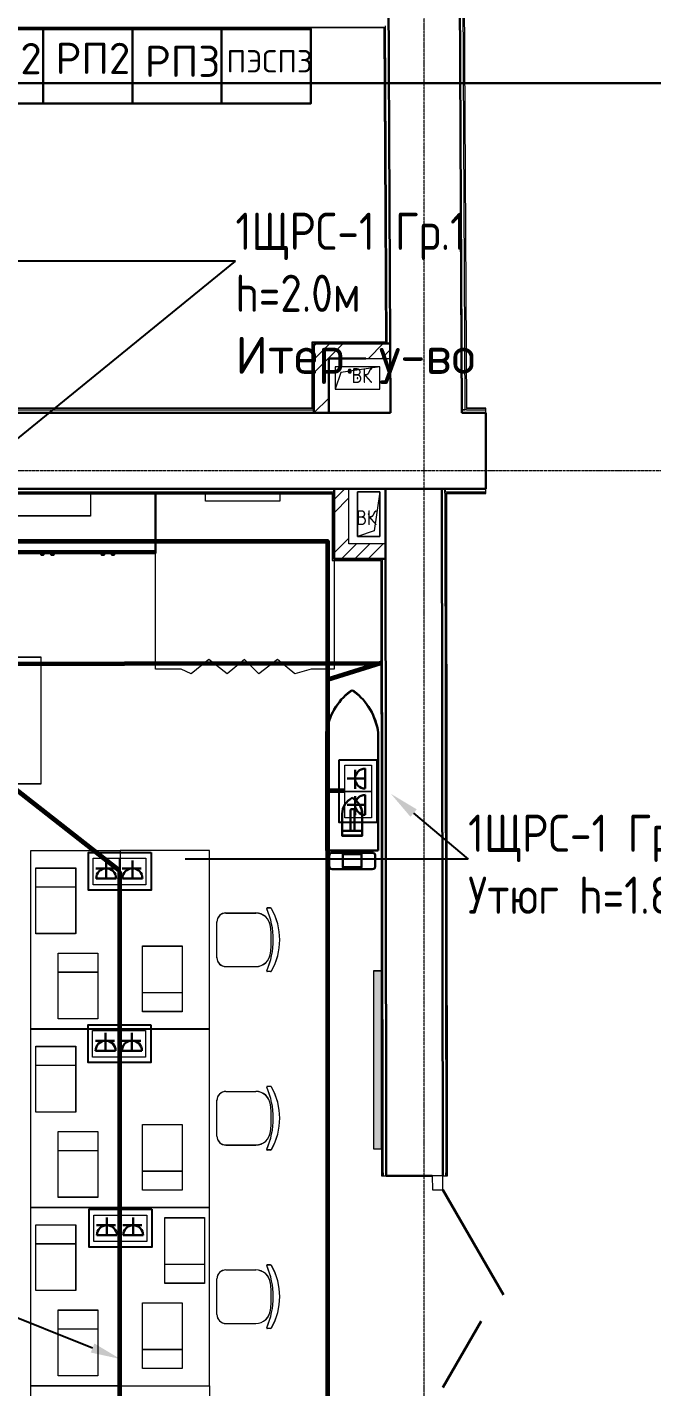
# Model space of a CAD drawing. Header units: millimetres. Extents: x -32 to 417638015, y -35 to 175284279.
# Drawn here: x 167026 to 171223, y 65850 to 74993 of the extents above; entities that cross this region are included whole.
import ezdxf
from ezdxf import colors
from ezdxf.entities.mleader import LeaderData, LeaderLine
from ezdxf.math import Vec2, Vec3

# ---------------------------------------------------------------- set-up
doc = ezdxf.new("R2010")
doc.units = ezdxf.units.MM
doc.linetypes.add('ADSK_Линия сетки', pattern=[25, 20, -2.5, 0, -2.5])
for name, color, linetype, lineweight in [('!_ЭОМ_Розетки', 5, 'Continuous', 30), ('_ЭМ_В полу', 26, 'Кабель в трубе', 60), ('_ЭМ_гофра', 5, 'Continuous', 60), ('_ЭМ_ТХобщее_слой', 7, 'Continuous', 30), ('Аннотация', 7, 'Continuous', 18), ('Двери', 7, 'Continuous', 9), ('Обобщенные модели', 7, 'Continuous', 18), ('Оси', 253, 'Continuous', 9), ('Стены внутренние', 7, 'Continuous', 18), ('Стены несущие', 7, 'Continuous', 30), ('Стены отделка', 7, 'Continuous', 30), ('Стены штриховка', 7, 'Continuous', 9), ('ТХ', 5, 'Continuous', 0), ('ШТРИХОВКА', 252, 'Continuous', 15), ('Электро', 250, 'Continuous', 25), ('ЭМ_Лоток 1_2', 162, 'Continuous', 30), ('ЭОМ_Кабель Быт. розеток', 5, 'Continuous', 30), ('ЭОМ_Кабель для СУП', 150, 'Continuous', 9)]:
    doc.layers.add(name, color=color, linetype=linetype, lineweight=lineweight)
for name, color, linetype in [('_ЭМ_Надписи', 7, 'Continuous'), ('ВНУТРЯНКА', 1, 'Continuous'), ('ЭОМ_Лотки рабочие', 5, 'Continuous')]:
    doc.layers.add(name, color=color, linetype=linetype)
doc.layers.add('PDF _ЭОМ _розетки', color=7, linetype='Continuous', true_color=0xeb0000)
doc.styles.add('GOST Common_5', font='GOST_Common.ttf', dxfattribs={"width": 0.9, "height": 200})
doc.styles.add('ISOC-NORM', font='isocpeur.ttf')
doc.styles.add('ЭОМ', font='isocpeur.ttf', dxfattribs={"width": 0.85, "height": 250})
doc.linetypes.add('Cable in the tray', pattern='A,5,[130,ltypeshp.shx,S=1,R=0,X=0,Y=0],1.5,[130,ltypeshp.shx,S=1.5,R=90,X=0,Y=-1],1,[130,ltypeshp.shx,S=1,R=0,X=0.5,Y=0],5', length=12.5)
doc.linetypes.add('Кабель в трубе', pattern='A,8,[133,ltypeshp.shx,S=1,R=0,X=10,Y=1.3],-3,[130,ltypeshp.shx,S=1.5,R=-45,X=-1.5,Y=0],8', length=19)
pattern_1 = [(45, (-31496.66, 188.9), (-269.4077, 269.4077), []), (45, (-31406.86, 188.9), (-269.4077, 269.4077), []), (45, (-31317.06, 188.9), (-269.4077, 269.4077), []), (45, (-31227.26, 188.9), (-269.4077, 269.4077), [])]

# ---------------------------------------------------------------- blocks, each defined once
blk = doc.blocks.new('Стул ученич штабелир №5-7')
at = {"color": 0, "linetype": 'ByBlock', "lineweight": -2}
for p, q in [((-120.1, 0), (120.1, 0)), ((-120.1, 0), (120.1, 0)), ((-179.9, -60), (-179.9, -260.3)), ((-179.9, -60), (-179.9, -260.3)), ((180.1, -60), (180.1, -260.3)), ((180.1, -60), (180.1, -260.3)), ((-213.4, -359), (-213.4, -337.3)), ((-213.4, -359), (-213.4, -337.3)), ((213.6, -359), (213.6, -337.3)), ((213.6, -359), (213.6, -337.3))]:
    blk.add_line(p, q, dxfattribs=at)
for centre, radius, start, end in [((-119.9, -60), 60, 90, 180), ((-119.9, -60), 60, 90, 180), ((120.1, -60), 60, 0, 90), ((120.1, -60), 60, 0, 90), ((-79.9, -260.3), 100, 180, 264.25844), ((-79.9, -260.3), 100, 180, 264.25844), ((80.1, -260.3), 100, 275.74156, 0), ((80.1, -260.3), 100, 275.74156, 0), ((-210.4, -337.3), 3, 63.89783, 180), ((-210.4, -337.3), 3, 63.89783, 180), ((-203.4, -359), 10, 180, 238.06825), ((-203.4, -359), 10, 180, 238.06825), ((0.1, 142.3), 520.8, 246.31951, 293.68049), ((0.1, 142.3), 520.8, 246.31951, 293.68049), ((0.1, 435.5), 800.4, 263.24698, 276.75302), ((0.1, 435.5), 800.4, 263.24698, 276.75302), ((203.6, -359), 10, 301.93175, 0), ((203.6, -359), 10, 301.93175, 0), ((210.6, -337.3), 3, 0, 116.10217), ((210.6, -337.3), 3, 0, 116.10217), ((0.1, 9), 430.5, 240.99166, 299.00834), ((0.1, 9), 430.5, 240.99166, 299.00834)]:
    blk.add_arc(centre, radius, start, end, dxfattribs=at)
blk = doc.blocks.new('ТХ 1 этаж.')
at = {"lineweight": 0, "true_color": 0x939598}
h = blk.add_hatch(color=252, dxfattribs=at)
h.dxf.hatch_style = 1
h.paths.add_polyline_path([(7123.5, 14314.5), (7073.5, 14314.5), (7073.5, 15514.5), (7123.5, 15514.5)])
at = {"color": 252, "linetype": 'Continuous', "true_color": 0x939598}
blk.add_line((4157, 18333.9), (5607, 18333.9), dxfattribs=at)
at = {"color": 252, "true_color": 0x939598}
for p, q in [((6753.5, 17113.8), (6753.5, 16322.1)), ((7103.5, 16322.1), (7103.5, 17113.8)), ((6753.5, 16322.1), (7103.5, 16322.1)), ((6773.5, 16287.1), (6773.5, 16217.1)), ((6793.5, 16307.1), (7063.5, 16307.1)), ((7083.5, 16217.1), (7083.5, 16287.1)), ((6793.5, 16197.1), (7063.5, 16197.1))]:
    blk.add_line(p, q, dxfattribs=at)
at = {"color": 252, "linetype": 'Continuous', "lineweight": 5, "true_color": 0x939598}
blk.add_lwpolyline([(5169.8, 18571.9), (3169.8, 18571.9), (3169.8, 18721.9), (5169.8, 18721.9)], close=True, dxfattribs=at)
at = {"color": 252, "linetype": 'Continuous', "true_color": 0x939598}
for points in [[(4157, 18721.9), (4157, 18321.9), (5607, 18321.9), (5607, 18721.9)], [(4855.3, 18321.9), (4837.9, 18321.9), (4837.9, 18311.6), (4855.3, 18311.6)], [(4923, 18321.9), (4905.6, 18321.9), (4905.6, 18311.6), (4923, 18311.6)], [(5262.3, 18321.9), (5244.9, 18321.9), (5244.9, 18311.6), (5262.3, 18311.6)], [(5330, 18321.9), (5312.6, 18321.9), (5312.6, 18311.6), (5330, 18311.6)]]:
    blk.add_lwpolyline(points, close=True, dxfattribs=at)
at = {"color": 252, "true_color": 0x939598}
for points in [[(6996, 16568), (6996, 16422.1), (6861, 16422.1), (6861, 16568)], [(6916, 16422.1), (6944.9, 16422.1)]]:
    blk.add_lwpolyline(points, dxfattribs=at)
blk.add_lwpolyline([(6944.9, 16453.8), (6944.9, 16590.8, 0.414214), (6934.9, 16600.8), (6926, 16600.8, 0.414214), (6916, 16590.8), (6916, 16453.8)], format="xyb", dxfattribs=at)
for points in [[(6996, 16422.1), (6996, 16453.8), (6861, 16453.8), (6861, 16422.1)], [(6990.6, 16298), (6990.6, 16208.9), (6866.4, 16208.9), (6866.4, 16298)], [(6947, 16322.1), (6947, 16307.1), (6910, 16307.1), (6910, 16322.1)]]:
    blk.add_lwpolyline(points, close=True, dxfattribs=at)
at = {"color": 252, "lineweight": 0, "true_color": 0x939598}
blk.add_lwpolyline([(7123.5, 14314.5), (7073.5, 14314.5), (7073.5, 15514.5), (7123.5, 15514.5), (7123.5, 14314.5)], dxfattribs=at)
at = {"color": 252, "true_color": 0x939598}
for centre, radius, start, end in [((7173.5, 17055.9), 424, 127.33784, 172.14829), ((6928.5, 17377.1), 20, 52.66216, 127.33784), ((6683.4, 17055.9), 424, 7.85171, 52.66216), ((6988.3, 16564.7), 127.4, 118.01559, 178.50378), ((6868.6, 16564.7), 127.4, 1.49622, 61.98441), ((6793.5, 16287.1), 20, 90, 180), ((7063.5, 16287.1), 20, 0, 90), ((6793.5, 16217.1), 20, 180, 270), ((7063.5, 16217.1), 20, 270, 0)]:
    blk.add_arc(centre, radius, start, end, dxfattribs=at)
at = {"layer": 'ТХ', "color": 252, "lineweight": 0, "true_color": 0x939598}
for p, q in [((5964.5, 17606.9), (5845.5, 17510.9)), ((6087.5, 17510.9), (5964.5, 17606.9)), ((6204.5, 17606.9), (6087.5, 17510.9)), ((6300.5, 17510.9), (6204.5, 17606.9)), ((6426.5, 17606.9), (6300.5, 17510.9)), ((6542.5, 17510.9), (6426.5, 17606.9)), ((5845.5, 17510.9), (5780.3, 17541.9)), ((6652.5, 17541.9), (6542.5, 17510.9))]:
    blk.add_line(p, q, dxfattribs=at)
for points in [[(5780.3, 17541.9), (5607, 17541.9), (5607, 18721.9), (6807, 18721.9), (6807, 17541.9), (6652.5, 17541.9)], [(6442, 18671.9), (5942, 18671.9), (5942, 18721.9), (6442, 18721.9), (6442, 18671.9)], [(4803.4, 15763.3), (4803.4, 16205.3), (5070.4, 16205.3), (5070.4, 15763.3), (4803.4, 15763.3), (4803.4, 16078.3), (5070.4, 16078.3)], [(5786.3, 15680.4), (5786.3, 15238.4), (5519.3, 15238.4), (5519.3, 15680.4), (5786.3, 15680.4), (5786.3, 15365.4), (5519.3, 15365.4)], [(4953.4, 15190.3), (4953.4, 15632.3), (5220.4, 15632.3), (5220.4, 15190.3), (4953.4, 15190.3), (4953.4, 15505.3), (5220.4, 15505.3)], [(4803.4, 14563.3), (4803.4, 15005.3), (5070.4, 15005.3), (5070.4, 14563.3), (4803.4, 14563.3), (4803.4, 14878.3), (5070.4, 14878.3)], [(5786.3, 14480.4), (5786.3, 14038.4), (5519.3, 14038.4), (5519.3, 14480.4), (5786.3, 14480.4), (5786.3, 14165.4), (5519.3, 14165.4)], [(4953.4, 13990.3), (4953.4, 14432.3), (5220.4, 14432.3), (5220.4, 13990.3), (4953.4, 13990.3), (4953.4, 14305.3), (5220.4, 14305.3)], [(5936.3, 13853.4), (5936.3, 13411.4), (5669.3, 13411.4), (5669.3, 13853.4), (5936.3, 13853.4), (5936.3, 13538.4), (5669.3, 13538.4)], [(4803.4, 13363.3), (4803.4, 13805.3), (5070.4, 13805.3), (5070.4, 13363.3), (4803.4, 13363.3), (4803.4, 13678.3), (5070.4, 13678.3)], [(5786.3, 13280.4), (5786.3, 12838.4), (5519.3, 12838.4), (5519.3, 13280.4), (5786.3, 13280.4), (5786.3, 12965.4), (5519.3, 12965.4)], [(4953.4, 12790.3), (4953.4, 13232.3), (5220.4, 13232.3), (5220.4, 12790.3), (4953.4, 12790.3), (4953.4, 13105.3), (5220.4, 13105.3)]]:
    blk.add_lwpolyline(points, dxfattribs=at)
at = {"layer": 'ТХ', "color": 252, "true_color": 0x939598}
for points in [[(3039, 16771.9), (4839, 16771.9), (4839, 17621.9), (3039, 17621.9)], [(5369.8, 16321.9), (5369.8, 15121.9), (4769.8, 15121.9), (4769.8, 16321.9)], [(5369.8, 16321.9), (5369.8, 15121.9), (5969.8, 15121.9), (5969.8, 16321.9)], [(5369.8, 15121.9), (5369.8, 13921.9), (4769.8, 13921.9), (4769.8, 15121.9)], [(5369.8, 15121.9), (5369.8, 13921.9), (5969.8, 13921.9), (5969.8, 15121.9)], [(5369.8, 13921.9), (5369.8, 12721.9), (4769.8, 12721.9), (4769.8, 13921.9)], [(5369.8, 13921.9), (5369.8, 12721.9), (5969.8, 12721.9), (5969.8, 13921.9)], [(4769.8, 12721.9), (5969.8, 12721.9), (5969.8, 12121.9), (4769.8, 12121.9)]]:
    blk.add_lwpolyline(points, close=True, dxfattribs=at)
at = {"layer": 'ТХ', "color": 252, "lineweight": 0, "true_color": 0x939598, "rotation": 90}
for p in [(6019.8, 15721.9), (6019.8, 14521.9), (6019.8, 13321.9)]:
    blk.add_blockref('Стул ученич штабелир №5-7', p, dxfattribs=at)
blk = doc.blocks.new('1 этаж')
at = {"layer": 'Стены внутренние', "lineweight": 9}
h = blk.add_hatch(dxfattribs=at)
h.set_pattern_fill('ANSI34', color=8, scale=20, style=0)
h.set_pattern_definition(pattern_1)
h.paths.add_polyline_path([(-185.288, 20820.244), (-85.288, 20820.244), (-85.288, 21286.244), (-185.288, 21286.244)])
h = blk.add_hatch(dxfattribs=at)
h.set_pattern_fill('ANSI34', color=8, scale=20, style=0)
h.set_pattern_definition(pattern_1)
h.paths.add_polyline_path([(327.697, 21186.244), (327.183, 21286.244), (-85.288, 21286.244), (-85.288, 21186.244)])
h = blk.add_hatch(dxfattribs=at)
h.set_pattern_fill('ANSI34', color=8, scale=20, style=0)
h.set_pattern_definition(pattern_1)
h.paths.add_polyline_path([(-49.429, 20304.664), (50.571, 20304.664), (50.571, 19838.664), (-49.429, 19838.664)])
h = blk.add_hatch(dxfattribs=at)
h.set_pattern_fill('ANSI34', color=8, scale=20, style=0)
h.set_pattern_definition(pattern_1)
h.paths.add_polyline_path([(295.768, 19838.664), (295.653, 19938.664), (50.571, 19938.664), (50.571, 19838.664)])
at = {"layer": 'Двери', "color": 8}
for p, q in [((680.51, 15690.27), (610.51, 15690.19)), ((610.51, 15690.19), (610.619, 15595.19)), ((680.618, 15595.27), (680.51, 15690.27)), ((610.619, 15595.19), (680.618, 15595.27))]:
    blk.add_line(p, q, dxfattribs=at)
at = {"layer": 'Двери', "color": 8, "lineweight": 30}
for p, q in [((680.618, 15595.27), (1088.925, 14889.925)), ((682.139, 14265.271), (939.129, 14711.568))]:
    blk.add_line(p, q, dxfattribs=at)
at = {"layer": 'Обобщенные модели', "color": 8}
for p, q in [((257.201, 21129.037), (-42.799, 21129.037)), ((-42.799, 21129.037), (-42.799, 20979.037)), ((257.201, 21129.037), (-42.799, 21129.037)), ((-42.799, 21129.037), (-42.799, 20979.037)), ((257.201, 21129.037), (-5.299, 21091.537)), ((257.201, 20979.037), (257.201, 21129.037)), ((257.201, 20979.037), (257.201, 21129.037)), ((-5.299, 21091.537), (-42.799, 20979.037)), ((-42.799, 20979.037), (257.201, 20979.037)), ((-42.799, 20979.037), (257.201, 20979.037)), ((107.603, 19988.634), (107.603, 20288.634)), ((107.603, 20288.634), (257.603, 20288.634)), ((257.603, 20288.634), (107.603, 20288.634)), ((107.603, 20288.634), (107.603, 19988.634)), ((257.603, 20288.634), (220.103, 20026.134)), ((257.603, 20288.634), (257.603, 19988.634)), ((257.603, 19988.634), (257.603, 20288.634)), ((220.103, 20026.134), (107.603, 19988.634)), ((257.603, 19988.634), (107.603, 19988.634)), ((107.603, 19988.634), (257.603, 19988.634))]:
    blk.add_line(p, q, dxfattribs=at)
for centre, start, end in [((107.201, 21054.037), 90, 270), ((107.201, 21054.037), 150, 270), ((107.201, 21054.037), 105, 120), ((107.201, 21054.037), 270, 90), ((107.201, 21054.037), 270, 15), ((182.603, 20138.634), 0, 180), ((182.603, 20138.634), 120, 180), ((182.603, 20138.634), 180, 0), ((182.603, 20138.634), 240, 345), ((182.603, 20138.634), 15, 90)]:
    blk.add_arc(centre, 2.5, start, end, dxfattribs=at)
at = {"layer": 'Оси', "color": 8, "linetype": 'ADSK_Линия сетки'}
for p, q in [((556.766, -4162.595), (556.766, 44411.9)), ((-9557.528, 20433.902), (56672.201, 20433.902))]:
    blk.add_line(p, q, dxfattribs=at)
at = {"layer": 'Стены несущие', "color": 8}
for p, q in [((308.161, 24986.825), (329.578, 20820.244)), ((809.584, 20820.244), (788.155, 24989.292)), ((803.028, 22114.116), (809.584, 20840.244)), ((-185.288, 21286.244), (327.183, 21286.244)), ((-185.288, 20820.244), (-185.288, 21286.244)), ((163.893, 21186.244), (-85.288, 21186.244)), ((-85.288, 21186.244), (-85.288, 20820.244)), ((329.578, 20820.244), (-5652.854, 20820.244)), ((969.123, 20820.244), (809.584, 20820.244)), ((969.123, 20310.244), (969.123, 20820.244)), ((-5649.683, 20310.244), (969.123, 20310.244)), ((-49.429, 20310.244), (-49.429, 19838.664)), ((675.229, 20310.267), (295.229, 20309.832)), ((295.229, 20309.832), (300.51, 15689.835)), ((675.229, 20310.267), (680.51, 15690.27)), ((969.123, 20310.244), (697.201, 20310.244)), ((-49.429, 19838.664), (295.768, 19838.664)), ((300.51, 15689.835), (610.51, 15690.19))]:
    blk.add_line(p, q, dxfattribs=at)
at = {"layer": 'Стены отделка', "color": 8, "lineweight": 9}
for p, q in [((808.23, 24989.395), (829.585, 20840.244)), ((841.523, 20852.244), (820.23, 24989.457)), ((-5790.587, 23411.902), (284.256, 23411.902)), ((284.256, 23411.902), (295.122, 21297.999)), ((307.182, 21286.244), (296.195, 23423.902)), ((329.578, 20820.229), (316.258, 23411.631)), ((796.338, 23414.099), (803.028, 22114.116)), ((-197.288, 20852.244), (-197.288, 21296.244)), ((-195.288, 21298.244), (295.122, 21297.999)), ((-85.288, 21186.244), (327.697, 21186.244)), ((-197.288, 20852.244), (-5778.587, 20852.244)), ((969.123, 20852.244), (841.523, 20852.244)), ((969.123, 20820.244), (969.123, 20852.244)), ((-5790.587, 20840.244), (-185.288, 20840.244)), ((809.584, 20840.244), (829.584, 20840.346)), ((839.585, 20840.244), (809.584, 20840.244)), ((809.584, 20840.244), (809.584, 20820.244)), ((50.571, 19938.664), (50.571, 20310.244)), ((295.218, 20290.244), (295.218, 20310.244)), ((695.229, 20310.29), (675.229, 20310.267)), ((695.263, 20280.244), (695.229, 20310.29)), ((697.201, 20310.244), (697.201, 20290.244)), ((969.123, 20278.244), (969.123, 20310.244)), ((-5629.558, 20290.244), (-49.429, 20290.244)), ((-5455.009, 20278.244), (-61.429, 20278.244)), ((-61.429, 20278.244), (-61.429, 19828.664)), ((300.602, 15689.835), (295.414, 20283.907)), ((697.201, 20290.244), (695.252, 20290.244)), ((707.265, 20278.244), (969.123, 20278.244)), ((712.51, 15690.306), (707.265, 20278.244)), ((295.653, 19938.664), (50.571, 19938.664)), ((-59.429, 19826.664), (263.93, 19826.825)), ((263.93, 19826.825), (268.602, 15689.799)), ((268.602, 15689.799), (300.51, 15689.835)), ((280.579, 15709.942), (280.602, 15689.813)), ((680.51, 15690.27), (712.51, 15690.306)), ((700.51, 15690.293), (700.487, 15710.422))]:
    blk.add_line(p, q, dxfattribs=at)
at = {"layer": 'Стены штриховка', "color": 8}
for p, q in [((818.23, 24989.447), (839.533, 20850.244)), ((-5790.587, 23413.902), (286.246, 23413.902)), ((286.246, 23413.902), (297.131, 21296.244)), ((-197.288, 21296.244), (-197.288, 21298.244)), ((-197.288, 21298.244), (-195.288, 21298.244)), ((-195.288, 20850.244), (-195.288, 21296.244)), ((-195.288, 21296.244), (297.131, 21296.244)), ((-183.288, 21286.244), (-185.288, 21286.244)), ((-185.288, 21286.244), (-185.288, 21284.244)), ((-195.288, 20850.244), (-5780.587, 20850.244)), ((969.123, 20850.244), (839.533, 20850.244)), ((839.585, 20840.244), (969.123, 20840.244)), ((-5457.009, 20280.244), (-59.429, 20280.244)), ((-59.429, 20280.244), (-59.429, 19828.664)), ((695.263, 20280.244), (700.487, 15710.422)), ((697.201, 20290.244), (969.123, 20290.244)), ((705.263, 20280.244), (969.123, 20280.244)), ((710.51, 15690.304), (705.263, 20280.244)), ((-61.429, 19828.664), (-61.429, 19826.664)), ((-61.429, 19826.664), (-59.429, 19826.664)), ((-59.429, 19828.664), (265.928, 19828.664)), ((-49.429, 19838.664), (-49.429, 19840.664)), ((-47.429, 19838.664), (-49.429, 19838.664)), ((265.928, 19828.664), (270.602, 15689.801)), ((280.579, 15709.942), (275.917, 19838.664))]:
    blk.add_line(p, q, dxfattribs=at)
at = {"layer": 'ЭОМ_Лотки рабочие'}
blk.add_blockref('ТХ 1 этаж.', (-6856.492, 1554.379), dxfattribs=at)
at = {"layer": 'Аннотация', "color": 8, "style": 'GOST Common_5', "width": 0.9}
for p in [(68.23, 21021.482), (99.142, 20065.789)]:
    blk.add_text('ВК', height=100, dxfattribs=at).set_placement(p)
blk = doc.blocks.new('_ЭМ_ТХ2_1этаж')
at = {"lineweight": 0, "true_color": 0x939598}
h = blk.add_hatch(color=252, dxfattribs=at)
h.dxf.hatch_style = 1
h.paths.add_polyline_path([(118271.4, -54879), (118221.4, -54879), (118221.4, -53679), (118271.4, -53679)])
at = {"color": 252, "linetype": 'Continuous', "true_color": 0x939598}
blk.add_line((115304.9, -50859.6), (116754.9, -50859.6), dxfattribs=at)
at = {"color": 252, "true_color": 0x939598}
for p, q in [((117901.4, -52079.7), (117901.4, -52871.4)), ((118251.4, -52871.4), (118251.4, -52079.7)), ((117901.4, -52871.4), (118251.4, -52871.4)), ((117921.4, -52906.4), (117921.4, -52976.4)), ((117941.4, -52886.4), (118211.4, -52886.4)), ((118231.4, -52976.4), (118231.4, -52906.4)), ((117941.4, -52996.4), (118211.4, -52996.4))]:
    blk.add_line(p, q, dxfattribs=at)
at = {"color": 252, "linetype": 'Continuous', "lineweight": 5, "true_color": 0x939598}
blk.add_lwpolyline([(116317.7, -50621.6), (114317.7, -50621.6), (114317.7, -50471.6), (116317.7, -50471.6)], close=True, dxfattribs=at)
at = {"color": 252, "linetype": 'Continuous', "true_color": 0x939598}
for points in [[(115304.9, -50471.6), (115304.9, -50871.6), (116754.9, -50871.6), (116754.9, -50471.6)], [(116003.2, -50871.6), (115985.8, -50871.6), (115985.8, -50881.9), (116003.2, -50881.9)], [(116070.9, -50871.6), (116053.5, -50871.6), (116053.5, -50881.9), (116070.9, -50881.9)], [(116410.2, -50871.6), (116392.8, -50871.6), (116392.8, -50881.9), (116410.2, -50881.9)], [(116477.9, -50871.6), (116460.5, -50871.6), (116460.5, -50881.9), (116477.9, -50881.9)]]:
    blk.add_lwpolyline(points, close=True, dxfattribs=at)
at = {"color": 252, "true_color": 0x939598}
for points in [[(118143.9, -52625.5), (118143.9, -52771.4), (118008.9, -52771.4), (118008.9, -52625.5)], [(118063.9, -52771.4), (118092.8, -52771.4)]]:
    blk.add_lwpolyline(points, dxfattribs=at)
blk.add_lwpolyline([(118092.8, -52739.7), (118092.8, -52602.7, 0.414214), (118082.8, -52592.7), (118073.9, -52592.7, 0.414214), (118063.9, -52602.7), (118063.9, -52739.7)], format="xyb", dxfattribs=at)
for points in [[(118143.9, -52771.4), (118143.9, -52739.7), (118008.9, -52739.7), (118008.9, -52771.4)], [(118138.4, -52895.5), (118138.4, -52984.6), (118014.3, -52984.6), (118014.3, -52895.5)], [(118094.9, -52871.4), (118094.9, -52886.4), (118057.9, -52886.4), (118057.9, -52871.4)]]:
    blk.add_lwpolyline(points, close=True, dxfattribs=at)
at = {"color": 252, "lineweight": 0, "true_color": 0x939598}
blk.add_lwpolyline([(118271.4, -54879), (118221.4, -54879), (118221.4, -53679), (118271.4, -53679), (118271.4, -54879)], dxfattribs=at)
at = {"color": 252, "true_color": 0x939598}
for centre, radius, start, end in [((118321.4, -52137.6), 424, 127.33784, 172.14829), ((118076.4, -51816.4), 20, 52.66216, 127.33784), ((117831.3, -52137.6), 424, 7.85171, 52.66216), ((118136.2, -52628.9), 127.4, 118.01559, 178.50378), ((118016.5, -52628.9), 127.4, 1.49622, 61.98441), ((117941.4, -52906.4), 20, 90, 180), ((118211.4, -52906.4), 20, 0, 90), ((117941.4, -52976.4), 20, 180, 270), ((118211.4, -52976.4), 20, 270, 0)]:
    blk.add_arc(centre, radius, start, end, dxfattribs=at)
at = {"layer": 'ТХ', "color": 252, "lineweight": 0, "true_color": 0x939598}
for p, q in [((116993.4, -51682.6), (116928.2, -51651.6)), ((117112.4, -51586.6), (116993.4, -51682.6)), ((117235.4, -51682.6), (117112.4, -51586.6)), ((117352.4, -51586.6), (117235.4, -51682.6)), ((117448.4, -51682.6), (117352.4, -51586.6)), ((117574.4, -51586.6), (117448.4, -51682.6)), ((117690.4, -51682.6), (117574.4, -51586.6)), ((117800.4, -51651.6), (117690.4, -51682.6))]:
    blk.add_line(p, q, dxfattribs=at)
for points in [[(116928.2, -51651.6), (116754.9, -51651.6), (116754.9, -50471.6), (117954.9, -50471.6), (117954.9, -51651.6), (117800.4, -51651.6)], [(117589.9, -50521.6), (117089.9, -50521.6), (117089.9, -50471.6), (117589.9, -50471.6), (117589.9, -50521.6)], [(115951.3, -53430.2), (115951.3, -52988.2), (116218.3, -52988.2), (116218.3, -53430.2), (115951.3, -53430.2), (115951.3, -53115.2), (116218.3, -53115.2)], [(116101.3, -54003.2), (116101.3, -53561.2), (116368.3, -53561.2), (116368.3, -54003.2), (116101.3, -54003.2), (116101.3, -53688.2), (116368.3, -53688.2)], [(116934.2, -53513.1), (116934.2, -53955.1), (116667.2, -53955.1), (116667.2, -53513.1), (116934.2, -53513.1), (116934.2, -53828.1), (116667.2, -53828.1)], [(115951.3, -54630.2), (115951.3, -54188.2), (116218.3, -54188.2), (116218.3, -54630.2), (115951.3, -54630.2), (115951.3, -54315.2), (116218.3, -54315.2)], [(116101.3, -55203.2), (116101.3, -54761.2), (116368.3, -54761.2), (116368.3, -55203.2), (116101.3, -55203.2), (116101.3, -54888.2), (116368.3, -54888.2)], [(116934.2, -54713.1), (116934.2, -55155.1), (116667.2, -55155.1), (116667.2, -54713.1), (116934.2, -54713.1), (116934.2, -55028.1), (116667.2, -55028.1)], [(115951.3, -55830.2), (115951.3, -55388.2), (116218.3, -55388.2), (116218.3, -55830.2), (115951.3, -55830.2), (115951.3, -55515.2), (116218.3, -55515.2)], [(117084.2, -55340.1), (117084.2, -55782.1), (116817.2, -55782.1), (116817.2, -55340.1), (117084.2, -55340.1), (117084.2, -55655.1), (116817.2, -55655.1)], [(116934.2, -55913.1), (116934.2, -56355.1), (116667.2, -56355.1), (116667.2, -55913.1), (116934.2, -55913.1), (116934.2, -56228.1), (116667.2, -56228.1)], [(116101.3, -56403.2), (116101.3, -55961.2), (116368.3, -55961.2), (116368.3, -56403.2), (116101.3, -56403.2), (116101.3, -56088.2), (116368.3, -56088.2)]]:
    blk.add_lwpolyline(points, dxfattribs=at)
at = {"layer": 'ТХ', "color": 252, "true_color": 0x939598}
for points in [[(114186.9, -52421.6), (115986.9, -52421.6), (115986.9, -51571.6), (114186.9, -51571.6)], [(116517.7, -52871.6), (116517.7, -54071.6), (115917.7, -54071.6), (115917.7, -52871.6)], [(116517.7, -52871.6), (116517.7, -54071.6), (117117.7, -54071.6), (117117.7, -52871.6)], [(116517.7, -54071.6), (116517.7, -55271.6), (115917.7, -55271.6), (115917.7, -54071.6)], [(116517.7, -54071.6), (116517.7, -55271.6), (117117.7, -55271.6), (117117.7, -54071.6)], [(116517.7, -55271.6), (116517.7, -56471.6), (115917.7, -56471.6), (115917.7, -55271.6)], [(116517.7, -55271.6), (116517.7, -56471.6), (117117.7, -56471.6), (117117.7, -55271.6)], [(115917.7, -56471.6), (117117.7, -56471.6), (117117.7, -57071.6), (115917.7, -57071.6)]]:
    blk.add_lwpolyline(points, close=True, dxfattribs=at)
at = {"layer": 'ТХ', "color": 252, "lineweight": 0, "true_color": 0x939598, "rotation": 90}
for p in [(117167.7, -53471.6), (117167.7, -54671.6), (117167.7, -55871.6)]:
    blk.add_blockref('Стул ученич штабелир №5-7', p, dxfattribs=at)
blk = doc.blocks.new('Люк на 2 места')
at = {"layer": 'PDF _ЭОМ _розетки', "color": 3, "linetype": 'Continuous', "lineweight": 25, "transparency": 33554687}
blk.add_lwpolyline([(0, 254.6), (0, 0), (-421.6, 0), (-421.6, 254.6)], close=True, dxfattribs=at)
at = {"layer": 'PDF _ЭОМ _розетки', "color": 7, "linetype": 'Continuous', "lineweight": 20, "transparency": 33554687}
for points in [[(-213.4, 215.1), (-213.4, 37.3), (-391.2, 37.3), (-391.2, 215.1)], [(-35.6, 215.1), (-35.6, 37.3), (-213.4, 37.3), (-213.4, 215.1)]]:
    blk.add_lwpolyline(points, close=True, dxfattribs=at)
at = {"layer": 'ВНУТРЯНКА', "color": 5, "lineweight": 30, "ltscale": 100, "transparency": 33554687}
for p, q in [((-244.3, 147.2), (-372.2, 147.2)), ((-67.6, 147.2), (-195.5, 147.2))]:
    blk.add_line(p, q, dxfattribs=at)
at = {"layer": 'Электро', "color": 5, "lineweight": 30, "transparency": 33554687}
for p, q in [((-303.2, 80), (-303.2, 200.1)), ((-126.5, 80), (-126.5, 200.1)), ((-370.4, 80), (-235.9, 80)), ((-193.7, 80), (-59.2, 80))]:
    blk.add_line(p, q, dxfattribs=at)
at = {"layer": 'Электро', "color": 5, "lineweight": 30, "transparency": 33554687, "extrusion": (0, 0, -1)}
for centre in [(-303.2, 79.9), (-126.5, 79.9)]:
    blk.add_ellipse(centre, major_axis=(-47.6, -47.6), ratio=1, start_param=0.787621, end_param=3.924768, dxfattribs=at)

msp = doc.modelspace()

# ---------------------------------------------------------------- linework, layer by layer
at = {"layer": '_ЭМ_В полу', "ltscale": 25}
for points in [[(164225.3, 70223.8), (164225.3, 70709.8), (169404.1, 70715.6)], [(166534.8, 70193), (167644.2, 69325.1)], [(167646.1, 69315.3), (167646.1, 65298.2), (169415.8, 65298.2)]]:
    msp.add_lwpolyline(points, dxfattribs=at)
at = {"layer": '_ЭМ_гофра', "linetype": 'ByBlock'}
for points in [[(166520.6, 71537.4), (169044.5, 71537.4), (169044.5, 61033.9), (164690, 61033.9)], [(169402.1, 70715.6), (169044.5, 70603.8)], [(169161.1, 69857.6), (169044.5, 69857.6)]]:
    msp.add_lwpolyline(points, dxfattribs=at)
at = {"layer": 'ЭМ_Лоток 1_2', "linetype": 'Cable in the tray', "ltscale": 50}
msp.add_lwpolyline([(163709.1, 74616.7), (171968.9, 74616.7), (171968.9, 63901), (211001.2, 63901)], dxfattribs=at)
at = {"layer": 'ЭОМ_Кабель Быт. розеток'}
for points in [[(166532.3, 74480.2), (167132.3, 74480.2), (167132.3, 74980.2), (166532.3, 74980.2)], [(167132.3, 74480.2), (167732.3, 74480.2), (167732.3, 74980.2), (167132.3, 74980.2)], [(167732.3, 74480.2), (168332.3, 74480.2), (168332.3, 74980.2), (167732.3, 74980.2)], [(168332.3, 74480.2), (168932.3, 74480.2), (168932.3, 74980.2), (168332.3, 74980.2)]]:
    msp.add_lwpolyline(points, close=True, dxfattribs=at)

# ---------------------------------------------------------------- block references
at = {"layer": '_ЭМ_ТХобщее_слой', "lineweight": 50}
msp.add_blockref('_ЭМ_ТХ2_1этаж', (51133.1, 122328.2), dxfattribs=at)
at = {"layer": 'ШТРИХОВКА'}
msp.add_blockref('1 этаж', (169137.4, 51579.3), dxfattribs=at)
at = {"layer": 'ЭОМ_Кабель для СУП', "color": 217, "linetype": 'ByBlock', "lineweight": 40, "true_color": 0x93278f, "transparency": 33554687, "rotation": 90}
msp.add_blockref('Люк на 2 места', (169376.1, 70066.6), dxfattribs=at)
at = {"layer": 'ЭОМ_Кабель для СУП', "color": 217, "linetype": 'ByBlock', "lineweight": 40, "true_color": 0x93278f, "transparency": 33554687}
for p in [(167859.4, 69189.1), (167855.9, 68030.3), (167864.2, 66789.2)]:
    msp.add_blockref('Люк на 2 места', p, dxfattribs=at)

# ---------------------------------------------------------------- texts
at = {"layer": '!_ЭОМ_Розетки', "color": 7, "attachment_point": 1, "style": 'ISOC-NORM'}
for s, insert, char_height, width in [('\\pxql;{\\C5;ВП2}', (166617.9, 74887.2), 210, 514.413), ('\\pxql;{\\C5;РП2}', (167216.1, 74888.4), 210, 516.129), ('\\pxql;{\\C5;РП3}', (167816.9, 74868.6), 210, 515.343), ('{\\C5;ПЭСПЗ}', (168364.5, 74839.1), 150, 567.726)]:
    msp.add_mtext(s, dxfattribs=dict(at, insert=insert, char_height=char_height, width=width))

# ---------------------------------------------------------------- leaders
at = {"layer": '_ЭМ_Надписи', "color": 7, "ltscale": 5}
ml = msp.add_multileader_mtext('Standard', dxfattribs=at)
ml.set_content('{\\fGOST Common|b0|i0|c204|p34;\\W0.9;\\C256;1ЩРС-1\\fISOCPEUR|b0|i0|c204|p34;\\W0.85; Гр.1\\Ph=2.0м\\P\\W1;\\C0;Итер. у-во}', color=1, style='ЭОМ')
ml.set_leader_properties()
ml.build(insert=Vec2(0, 0))
ml.multileader.update_dxf_attribs({"text_left_attachment_type": 6, "text_right_attachment_type": 6, "dogleg_length": 0, "arrow_head_size": 200})
ctx = ml.context
ctx.base_point, ctx.char_height, ctx.arrow_head_size, ctx.landing_gap_size, ctx.plane_origin = Vec3(168424.9, 73420.7, -64.3), 250, 200, 0, Vec3(136711.1, 85290.1, -64.3)
ctx.left_attachment, ctx.right_attachment = 6, 6
notes = []
notes.append((ctx, [(0, (1, 1, 0), (168424.9, 73420.7, -64.3), (1, 0), 0, [(0, [(166496, 71847.2, -64.3)], 0, [])])]))
ctx.mtext.insert, ctx.mtext.width, ctx.mtext.defined_height, ctx.mtext.flow_direction = Vec3(168424.9, 73745.7, -64.3), 1652.894, 730, 5
ml = msp.add_multileader_mtext('Standard', dxfattribs=at)
ml.set_content('{\\fGOST Common|b0|i0|c204|p34;\\W0.9;\\C256;1ЩРС-1\\fISOCPEUR|b0|i0|c204|p34;\\W0.85; Гр.4\\PМашина швейная}', color=1, style='ЭОМ')
ml.set_leader_properties()
ml.build(insert=Vec2(0, 0))
ml.multileader.update_dxf_attribs({"text_left_attachment_type": 6, "text_right_attachment_type": 6, "dogleg_length": 0, "arrow_head_size": 200})
ctx = ml.context
ctx.base_point, ctx.char_height, ctx.arrow_head_size, ctx.landing_gap_size, ctx.plane_origin = Vec3(152863.4, 71040, -64.3), 250, 200, 0, Vec3(135465.8, 79480, -64.3)
ctx.left_attachment, ctx.right_attachment = 6, 6
notes.append((ctx, [(1, (1, 1, 0), (155073.4, 71040, -64.3), (-1, 0), 0, [(0, [(167650.9, 66037.1, -64.3)], 0, [])])]))
ctx.mtext.insert, ctx.mtext.width, ctx.mtext.defined_height, ctx.mtext.flow_direction = Vec3(152863.4, 71340, -64.3), 2531.91, 490, 5
ml = msp.add_multileader_mtext('Standard', dxfattribs=at)
ml.set_content('{\\fGOST Common|b0|i0|c204|p34;\\W0.9;\\C256;1ЩРС-1\\fISOCPEUR|b0|i0|c204|p34;\\W0.85; Гр.15\\PУтюг \\fGOST Common|b0|i0|c0|p34;\\W0.9;h=\\fGOST Common|b0|i0|c204|p34;1\\fGOST Common|b0|i0|c0|p34;.\\fGOST Common|b0|i0|c204|p34;8м}', color=1, style='ЭОМ')
ml.set_leader_properties()
ml.build(insert=Vec2(0, 0))
ml.multileader.update_dxf_attribs({"text_left_attachment_type": 6, "text_right_attachment_type": 6, "dogleg_length": 0, "arrow_head_size": 200})
ctx = ml.context
ctx.base_point, ctx.char_height, ctx.arrow_head_size, ctx.landing_gap_size, ctx.plane_origin = Vec3(169988, 69397.7, -64.3), 250, 200, 0, Vec3(144403.2, 84402.8, -64.3)
ctx.left_attachment, ctx.right_attachment = 6, 6
notes.append((ctx, [(0, (1, 1, 0), (169988, 69397.7, -64.3), (1, 0), 0, [(0, [(169469.7, 69837.8, -64.3)], 0, [])])]))
ctx.mtext.insert, ctx.mtext.width, ctx.mtext.defined_height, ctx.mtext.flow_direction = Vec3(169988, 69697.7, -64.3), 1949.281, 556.1, 5
ml = msp.add_multileader_mtext('Standard', dxfattribs=at)
ml.set_content('{\\fGOST Common|b0|i0|c204|p34;\\W0.9;\\C256;1ЩРС-1\\fISOCPEUR|b0|i0|c204|p34;\\W0.85; Гр.5\\P\\fGOST Common|b0|i0|c204|p34;\\W0.9;Варочная панель, \\Pиз пола \\fGOST Common|b0|i0|c0|p34;L=1\\fGOST Common|b0|i0|c204|p34;м }', color=1, style='ЭОМ')
ml.set_leader_properties()
ml.build(insert=Vec2(0, 0))
ml.multileader.update_dxf_attribs({"text_left_attachment_type": 6, "text_right_attachment_type": 6, "dogleg_length": 0, "arrow_head_size": 200})
ctx = ml.context
ctx.base_point, ctx.char_height, ctx.arrow_head_size, ctx.landing_gap_size, ctx.plane_origin = Vec3(152863.4, 68498.9, -64.3), 250, 200, 0, Vec3(135225.2, 77407.5, -64.3)
ctx.left_attachment, ctx.right_attachment = 6, 6
notes.append((ctx, [(1, (1, 1, 0), (155269.2, 68498.9, -64.3), (-1, 0), 0, [(0, [(167116.6, 63108.8, -64.3)], 0, [])])]))
ctx.mtext.insert, ctx.mtext.width, ctx.mtext.defined_height, ctx.mtext.flow_direction = Vec3(152863.4, 68798.9, -64.3), 2639.671, 1280.6, 5
for ctx, leaders in notes:
    for number, flags, end, landing, length, lines in leaders:
        leader = LeaderData()
        leader.index, (leader.has_last_leader_line, leader.has_dogleg_vector, leader.attachment_direction) = number, flags
        leader.last_leader_point, leader.dogleg_vector, leader.dogleg_length = Vec3(end), Vec3(landing), length
        for number, points, colour, breaks in lines:
            line = LeaderLine()
            line.index, line.vertices, line.color, line.breaks = number, Vec3.list(points), colors.encode_raw_color(colour), breaks
            leader.lines.append(line)
        ctx.leaders.append(leader)

doc.saveas('drawing.dxf')
